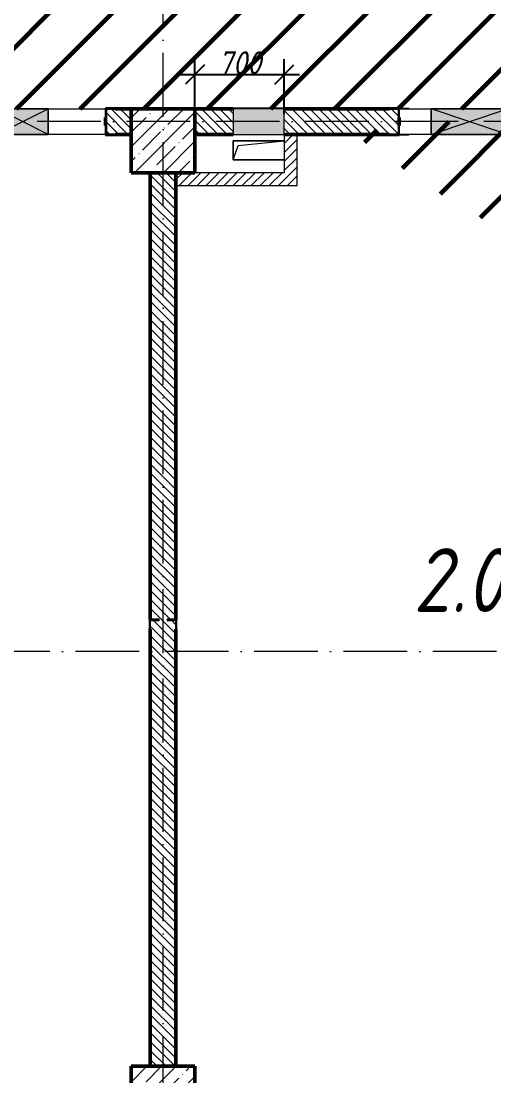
# Model space of a CAD drawing. Header units: millimetres. Extents: x -606178 to 312196, y -19338 to 632709.
# Drawn here: x -221414 to -217709, y 450300 to 458563 of the extents above; entities that cross this region are included whole.
import ezdxf

# ---------------------------------------------------------------- set-up
doc = ezdxf.new("R2010")
doc.units = ezdxf.units.MM
doc.linetypes.add('50_200_ШТРИХ_1Т_ш5_п1_п1_', pattern=[700, 500, -100, 0, -100])
for name, color, linetype, lineweight in [('6.4.1) Окр пт с инж. ПТ2.16', 3, 'Continuous', 60), ('A-____-____-DIMS', 7, 'Continuous', 9), ('A-DETL-GENF-OTLN', 7, 'Continuous', 9), ('A-FLOR-____-OTLN', 7, 'Continuous', 9), ('A-GENM-____-MCUT', 7, 'Continuous', 25), ('A-GENM-____-OTLN', 7, 'Continuous', 9), ('A-GENM-____-OTLN-1', 7, 'Continuous', 25), ('A-GLAZ-____-OTLN', 7, 'Continuous', 9), ('A-WALL-____-MCUT-2', 7, 'Continuous', 50), ('A-WALL-____-PATT-1', 7, 'Continuous', 9), ('A-WALL-FNSH-MCUT-1', 7, 'Continuous', 9), ('I-WALL-____-OTLN', 7, 'Continuous', 9), ('S-COLS-____-MCUT', 7, 'Continuous', 50), ('S-COLS-____-OTLN', 7, 'Continuous', 9), ('S-GRID-____-OTLN-1', 7, '50_200_ШТРИХ_1Т_ш5_п1_п1_', 9), ('Марки помещений', 7, 'Continuous', 9)]:
    doc.layers.add(name, color=color, linetype=linetype, lineweight=lineweight)
doc.layers.add('A-GLAZ-____-OTLN-1', color=7, linetype='Continuous', lineweight=9, true_color=0xc0c0c0)
doc.styles.add('ISOCPEUR_I_10', font='isocpeui.ttf', dxfattribs={"width": 0.9, "height": 180})
doc.styles.add('ISOCPEUR_I_3', font='isocpeui.ttf', dxfattribs={"width": 0.85, "height": 2.2})
doc.dimstyles.new('ISO-1_8_0_9К_СРЕДНИЙ_Кладочные_3', dxfattribs={"dimscale": 304.8, "dimtxt": 179.276612, "dimasz": 0.492126, "dimexe": 0.393701, "dimexo": 0, "dimgap": 0, "dimtad": 1, "dimdec": 3, "dimrnd": 0.001, "dimdsep": 46, "dimtxsty": 'ISOCPEUR_I_10', "dimblk1": 'OBLIQUE', "dimblk2": 'OBLIQUE', "dimsah": 1, "dimcen": 0.09, "dimdle": 0.393701, "dimazin": 0, "dimtfac": 1, "dimtdec": 4, "dimtix": 1, "dimtmove": 0, "dimatfit": 3, "dimfxl": 1, "dimtvp": 1, "dimtolj": 1, "dimtzin": 0, "dimarcsym": 2})
pattern_1 = [(135, (-264901.3, 451794.26), (-35.35534, -35.35534), [])]
pattern_2 = [(45, (-264901.3, 451794.26), (-35.35534, 35.35534), [])]

# ---------------------------------------------------------------- blocks, each defined once
blk = doc.blocks.new('BSC_Колонна _Прямоугольная - 500х500-V89-АР1_План отверстий 2 этажа в осях 1-64_А-ГГ')
at = {"layer": 'S-COLS-____-OTLN'}
h = blk.add_hatch(dxfattribs=at)
h.set_pattern_fill('FP_118', color=256, style=0, pattern_type=2)
h.set_pattern_definition([(45, (-44600, 1668.96), (-114.04925, 114.04925), []), (45, (-44485.95, 1668.96), (-114.04925, 114.04925), [201.613, -40.323, 3.353, -36.97])])
h.paths.add_polyline_path([(-250, -250), (250, -250), (250, 250), (-250, 250)], flags=0)
at = {"layer": 'S-COLS-____-MCUT'}
for p, q in [((250, 250), (-250, 250)), ((-250, 250), (-250, -250)), ((250, -250), (250, 250)), ((-250, -250), (250, -250))]:
    blk.add_line(p, q, dxfattribs=at)
blk = doc.blocks.new('BSC_Колонна _Прямоугольная - 500х500-V90-АР1_План отверстий 2 этажа в осях 1-64_А-ГГ')
at = {"layer": 'S-COLS-____-OTLN'}
h = blk.add_hatch(dxfattribs=at)
h.set_pattern_fill('FP_119', color=256, style=0, pattern_type=2)
h.set_pattern_definition([(45, (-44600, -5831.04), (-114.04925, 114.04925), []), (45, (-44485.95, -5831.04), (-114.04925, 114.04925), [201.613, -40.323, 3.353, -36.97])])
h.paths.add_polyline_path([(-250, -250), (250, -250), (250, 250), (-250, 250)], flags=0)
at = {"layer": 'S-COLS-____-MCUT'}
for p, q in [((250, 250), (-250, 250)), ((-250, 250), (-250, -250)), ((250, -250), (250, 250)), ((-250, -250), (250, -250))]:
    blk.add_line(p, q, dxfattribs=at)
blk = doc.blocks.new('154_Стойка_СКБ_Уголок - СМ-2180_200-28268025-АР1_План отверстий 2 этажа в осях 1-64_А-ГГ')
at = {"layer": 'A-GENM-____-MCUT'}
for p, q in [((125, 156), (125, 81)), ((200, 156), (125, 156)), ((131, 81), (131, 150)), ((131, 150), (200, 150)), ((200, 150), (200, 156)), ((125, 81), (131, 81)), ((131, 19), (125, 19)), ((125, 19), (125, -56)), ((131, -50), (131, 19)), ((125, -56), (200, -56)), ((200, -50), (131, -50)), ((200, -56), (200, -50))]:
    blk.add_line(p, q, dxfattribs=at)
blk = doc.blocks.new('Стойка_Влож_Уголок_Опорный - Уголок-28213941-АР1_План отверстий 2 этажа в осях 1-64_А-ГГ')
at = {"layer": 'A-GENM-____-OTLN'}
for p, q in [((-212, -6), (-212, 0)), ((0, 0), (0, -6)), ((-212, -75), (-212, -6)), ((-212, -6), (-206, -6)), ((-212, -75), (-206, -75)), ((-6, -6), (0, -6)), ((-6, -75), (0, -75)), ((0, -6), (0, -75))]:
    blk.add_line(p, q, dxfattribs=at)
blk = doc.blocks.new('Фахверк_СКБ_Уголок - 200_3960-28268576-АР1_План отверстий 2 этажа в осях 1-64_А-ГГ')
at = {"layer": 'A-GENM-____-MCUT'}
for p, q in [((200, 156), (125, 156)), ((125, 156), (125, 81)), ((131, 81), (131, 150)), ((131, 150), (200, 150)), ((200, 150), (200, 156)), ((125, 81), (131, 81)), ((131, 19), (125, 19)), ((125, 19), (125, -56)), ((131, -50), (131, 19)), ((125, -56), (200, -56)), ((200, -50), (131, -50)), ((200, -56), (200, -50))]:
    blk.add_line(p, q, dxfattribs=at)
blk = doc.blocks.new('Фахверк_СКБ_Уголок - 200_3550-28267367-АР1_План отверстий 2 этажа в осях 1-64_А-ГГ')
at = {"layer": 'A-GENM-____-MCUT'}
for p, q in [((200, 156), (125, 156)), ((125, 156), (125, 81)), ((131, 81), (131, 150)), ((131, 150), (200, 150)), ((200, 150), (200, 156)), ((125, 81), (131, 81)), ((131, 19), (125, 19)), ((125, 19), (125, -56)), ((131, -50), (131, 19)), ((125, -56), (200, -56)), ((200, -50), (131, -50)), ((200, -56), (200, -50))]:
    blk.add_line(p, q, dxfattribs=at)
blk = doc.blocks.new('AR_Отверстие Ниша - Лючок-32403954-АР1_План отверстий 2 этажа в осях 1-64_А-ГГ')
at = {"layer": 'A-GLAZ-____-OTLN'}
blk.add_hatch(color=256, dxfattribs=at).paths.add_polyline_path([(-200, 100), (-200, -100), (200, -100), (200, 100)], flags=0)
for p, q in [((200, 100), (-200, 100)), ((-200, 100), (-200, -100)), ((200, -100), (200, 100)), ((-200, -100), (200, -100))]:
    blk.add_line(p, q, dxfattribs=at)
blk = doc.blocks.new('Л_Общий_Лючок - Лючок-29677405-АР1_План отверстий 2 этажа в осях 1-64_А-ГГ')
at = {"layer": 'A-GLAZ-____-OTLN-1'}
blk.add_hatch(color=256, dxfattribs=at).paths.add_polyline_path([(400, 0), (424, 0), (424, 6), (-24, 6), (-24, 0), (0, 0)], flags=0)
at = {"layer": 'A-GLAZ-____-OTLN'}
for p, q in [((424, 6), (-24, 6)), ((-24, 6), (-24, 0)), ((424, 6), (424, 0))]:
    blk.add_line(p, q, dxfattribs=at)
blk = doc.blocks.new('AR_Отверстие прямоугольное _в плите_ - AR_Отверстие прямоугольное _в плите_-V155-АР1_План отверстий 2 этажа в осях 1-64_А-ГГ')
at = {"layer": 'A-GENM-____-OTLN'}
for p, q in [((200, 75), (-200, 75)), ((-200, 75), (-200, -75)), ((-200, -75), (-162.5, 37.5)), ((-162.5, 37.5), (200, 75)), ((-200, -75), (200, -75))]:
    blk.add_line(p, q, dxfattribs=at)
blk = doc.blocks.new('AR_Отверстие прямоугольное _в стене__БезПР - AR_Отверстие прямоугольное _в стене__БезПР-36428632-АР1_План отверстий 2 этажа в осях 1-64_А-ГГ')
at = {"layer": 'A-GLAZ-____-OTLN'}
blk.add_hatch(color=256, dxfattribs=at).paths.add_polyline_path([(-200, -100), (200, -100), (200, 100), (-200, 100)], flags=0)
at = {"layer": 'A-DETL-GENF-OTLN'}
for p, q in [((-200, -100), (-200, 100)), ((-200, 100), (200, 100)), ((200, 100), (-200, -100)), ((-200, 100), (200, -100)), ((200, 100), (-200, 100)), ((-200, 100), (-200, -100)), ((200, 100), (200, -100)), ((200, -100), (200, 100)), ((200, -100), (-200, -100)), ((-200, -100), (200, -100))]:
    blk.add_line(p, q, dxfattribs=at)
at = {"layer": 'A-GLAZ-____-OTLN'}
blk.add_line((200, 100), (-200, 100), dxfattribs=at)
blk = doc.blocks.new('AR_Отверстие прямоугольное _в стене_ - AR_Отверстие прямоугольное _в стене__ОВ-36868278-АР1_План отверстий 2 этажа в осях 1-64_А-ГГ')
at = {"layer": 'A-GLAZ-____-OTLN'}
blk.add_hatch(color=256, dxfattribs=at).paths.add_polyline_path([(-300, 100), (-300, -100), (300, -100), (300, 100)], flags=0)
at = {"layer": 'A-DETL-GENF-OTLN'}
for p, q in [((-300, -100), (-300, 100)), ((-300, 100), (300, 100)), ((300, 100), (-300, -100)), ((-300, 100), (300, -100)), ((300, 100), (-300, 100)), ((-300, 100), (-300, -100)), ((300, 100), (300, -100)), ((300, -100), (300, 100)), ((300, -100), (-300, -100)), ((-300, -100), (300, -100))]:
    blk.add_line(p, q, dxfattribs=at)
blk = doc.blocks.new('_Oblique')
at = {"color": 0, "linetype": 'ByBlock', "lineweight": -2}
blk.add_line((-0.5, -0.5), (0.5, 0.5), dxfattribs=at)
blk = doc.blocks.new('*D4591')
at = {"layer": 'A-____-____-DIMS', "color": 0, "lineweight": -2, "transparency": 16777216}
for p, q in [((-220051.3, 457875.3), (-220051.3, 458264.7)), ((-219351.3, 457834.4), (-219351.3, 458264.7)), ((-220171.3, 458144.7), (-219231.3, 458144.7))]:
    blk.add_line(p, q, dxfattribs=at)
at = {"layer": 'Defpoints', "color": 0, "transparency": 16777216}
for p in [(-219351.3, 458144.7), (-220051.3, 457875.3), (-219351.3, 457834.4)]:
    blk.add_point(p, dxfattribs=at)
at = {"layer": 'A-____-____-DIMS', "color": 0, "lineweight": -2, "transparency": 16777216, "xscale": 150, "yscale": 150, "zscale": 150, "rotation": 180}
blk.add_blockref('_Oblique', (-220051.3, 458144.7), dxfattribs=at)
at = {"layer": 'A-____-____-DIMS', "color": 0, "lineweight": -2, "transparency": 16777216, "xscale": 150, "yscale": 150, "zscale": 150}
blk.add_blockref('_Oblique', (-219351.3, 458144.7), dxfattribs=at)
at = {"layer": 'A-____-____-DIMS', "color": 0, "transparency": 16777216, "insert": (-219701.3, 458235.9), "char_height": 180, "width": 409.578, "attachment_point": 5, "style": 'ISOCPEUR_I_10'}
blk.add_mtext('\\A1;700', dxfattribs=at)

msp = doc.modelspace()

# ---------------------------------------------------------------- hatches: boundary and pattern name
at = {"layer": '6.4.1) Окр пт с инж. ПТ2.16'}
h = msp.add_hatch(dxfattribs=at)
h.set_pattern_fill('ANSI31', color=256, scale=111)
h.paths.add_polyline_path([(-226051.3011, 460975.3011), (-175901.3011, 460975.3011), (-175901.3011, 457875.3011), (-226051.3011, 457875.3011)])
h = msp.add_hatch(dxfattribs=at)
h.set_pattern_fill('ANSI31', color=256, scale=111)
h.paths.add_polyline_path([(-190113.3011, 457563.3011), (-192389.3011, 457563.3011), (-192389.3011, 457263.3011), (-192939.3011, 457263.3011), (-192939.3011, 457025.3011), (-190113.3011, 457025.3011)])
h.paths.add_polyline_path([(-199711.3011, 457563.3011), (-201931.3011, 457563.3011), (-201931.3011, 457163.3011), (-207351.3011, 457163.3011), (-207351.3011, 457563.3011), (-208089.3011, 457563.3011), (-208089.3011, 457163.3011), (-208813.3011, 457163.3011), (-208813.3011, 457563.3011), (-210939.3011, 457563.3011), (-210939.3011, 457163.3011), (-213039.3011, 457163.3011), (-213039.3011, 457025.3011), (-207961.3011, 457025.3011), (-207961.3011, 457442.6987), (-207481.3011, 457442.6987), (-207481.3011, 457025.3011), (-199711.3011, 457025.3011)])
h.paths.add_polyline_path([(-194951.3011, 457563.3011), (-195951.3011, 457563.3011), (-195951.3011, 457025.3011), (-194951.3011, 457025.3011)])
h.paths.add_polyline_path([(-217301.3011, 457865.3011), (-218767.83, 457694.3011, -1), (-218767.83, 457644.3011), (-217853.596, 457025.3011), (-217301.3011, 457025.3011)])
at = {"layer": 'A-WALL-____-PATT-1'}
h = msp.add_hatch(dxfattribs=at)
h.set_pattern_fill('FP_6', color=256, style=0, pattern_type=2)
h.set_pattern_definition(pattern_1)
h.paths.add_polyline_path([(-220676.3011, 457675.3011), (-220551.3011, 457675.3011), (-220551.3011, 457875.3011), (-220745.3011, 457875.3011), (-220745.3011, 457806.3011), (-220751.3011, 457806.3011), (-220751.3011, 457744.3011), (-220745.3011, 457744.3011), (-220745.3011, 457675.3011), (-220728.3835, 457675.3011)], flags=0)
h.paths.add_polyline_path([(-222495.8478, 457675.3011), (-222457.3011, 457675.3011), (-222457.3011, 457744.3011), (-222451.3011, 457744.3011), (-222451.3011, 457806.3011), (-222457.3011, 457806.3011), (-222457.3011, 457875.3011), (-223051.3011, 457875.3011), (-223051.3011, 457675.3011), (-222526.3011, 457675.3011)], flags=0)
h = msp.add_hatch(dxfattribs=at)
h.set_pattern_fill('FP_6', color=256, style=0, pattern_type=2)
h.set_pattern_definition(pattern_1)
h.paths.add_polyline_path([(-215425.9906, 457675.3011), (-214551.3011, 457675.3011), (-214551.3011, 457875.3011), (-217295.3011, 457875.3011), (-217295.3011, 457806.3011), (-217301.3011, 457806.3011), (-217301.3011, 457744.3011), (-217295.3011, 457744.3011), (-217295.3011, 457675.3011), (-217193.4549, 457675.3011)], flags=0)
h.paths.add_polyline_path([(-219351.3011, 457675.3011), (-218457.3011, 457675.3011), (-218457.3011, 457744.3011), (-218451.3011, 457744.3011), (-218451.3011, 457806.3011), (-218457.3011, 457806.3011), (-218457.3011, 457875.3011), (-219351.3011, 457875.3011), (-219351.3011, 457762.8011)], flags=0)
h.paths.add_polyline_path([(-220051.3011, 457675.3011), (-219751.3011, 457675.3011), (-219751.3011, 457875.3011), (-220051.3011, 457875.3011)], flags=0)
h = msp.add_hatch(dxfattribs=at)
h.set_pattern_fill('FP_5', color=256, style=0, pattern_type=2)
h.set_pattern_definition(pattern_2)
h.paths.add_polyline_path([(-219251.3011, 457375.3011), (-219251.3011, 457675.3011), (-219351.3011, 457675.3011), (-219351.3011, 457375.3011)], flags=0)
h = msp.add_hatch(dxfattribs=at)
h.set_pattern_fill('FP_6', color=256, style=0, pattern_type=2)
h.set_pattern_definition(pattern_1)
h.paths.add_polyline_path([(-220401.3011, 450375.3011), (-220201.3011, 450375.3011), (-220201.3011, 453869.3011), (-220270.3011, 453869.3011), (-220270.3011, 453875.3011), (-220201.3011, 453875.3011), (-220201.3011, 457375.3011), (-220401.3011, 457375.3011), (-220401.3011, 453875.3011), (-220332.3011, 453875.3011), (-220332.3011, 453869.3011), (-220401.3011, 453869.3011), (-220401.3011, 450810.1797)], flags=0)
h = msp.add_hatch(dxfattribs=at)
h.set_pattern_fill('FP_5', color=256, style=0, pattern_type=2)
h.set_pattern_definition(pattern_2)
h.paths.add_polyline_path([(-220051.3011, 457275.3011), (-219251.3011, 457275.3011), (-219251.3011, 457375.3011), (-220201.3011, 457375.3011), (-220201.3011, 457275.3011)], flags=0)

# ---------------------------------------------------------------- linework, layer by layer
at = {"layer": 'A-FLOR-____-OTLN'}
for p, q in [((-219751.3011, 457625.3011), (-219351.3011, 457625.3011)), ((-219751.3011, 457475.3011), (-219751.3011, 457625.3011)), ((-219351.3011, 457475.3011), (-219751.3011, 457475.3011))]:
    msp.add_line(p, q, dxfattribs=at)
at = {"layer": 'A-WALL-____-MCUT-2'}
for p, q in [((-220551.3011, 457875.3011), (-220676.3011, 457875.3011)), ((-219751.3011, 457875.3011), (-220051.3011, 457875.3011)), ((-218526.3011, 457875.3011), (-219351.3011, 457875.3011)), ((-220751.3011, 457806.3011), (-220751.3011, 457744.3011)), ((-218451.3011, 457744.3011), (-218451.3011, 457806.3011)), ((-220676.3011, 457675.3011), (-220551.3011, 457675.3011)), ((-220051.3011, 457675.3011), (-219751.3011, 457675.3011)), ((-219351.3011, 457675.3011), (-218526.3011, 457675.3011)), ((-220401.3011, 457375.3011), (-220401.3011, 453875.3011)), ((-220201.3011, 453875.3011), (-220201.3011, 457375.3011)), ((-220401.3011, 453800.3011), (-220401.3011, 450375.3011)), ((-220201.3011, 450375.3011), (-220201.3011, 453800.3011))]:
    msp.add_line(p, q, dxfattribs=at)
at = {"layer": 'A-WALL-FNSH-MCUT-1'}
for p, q in [((-219351.3011, 457675.3011), (-219351.3011, 457375.3011)), ((-219251.3011, 457275.3011), (-219251.3011, 457675.3011)), ((-219351.3011, 457375.3011), (-220051.3011, 457375.3011)), ((-220201.3011, 457275.3011), (-219251.3011, 457275.3011))]:
    msp.add_line(p, q, dxfattribs=at)
at = {"layer": 'I-WALL-____-OTLN'}
for p, q in [((-221201.3011, 457875.3011), (-220751.3011, 457875.3011)), ((-218451.3011, 457875.3011), (-218201.3011, 457875.3011)), ((-220751.3011, 457675.3011), (-221201.3011, 457675.3011)), ((-218201.3011, 457675.3011), (-218451.3011, 457675.3011))]:
    msp.add_line(p, q, dxfattribs=at)
at = {"layer": 'S-GRID-____-OTLN-1'}
for p, q in [((-220301.3011, 447311.6528), (-220301.3011, 461944.7985)), ((-174582.5138, 457775.3011), (-269570.0713, 457775.3011)), ((-160980.2414, 453625.3011), (-269570.0713, 453625.3011))]:
    msp.add_line(p, q, dxfattribs=at)

# ---------------------------------------------------------------- block references
at = {"layer": 'A-GENM-____-OTLN', "rotation": 89.99999999999955}
msp.add_blockref('Стойка_Влож_Уголок_Опорный - Уголок-28213941-АР1_План отверстий 2 этажа в осях 1-64_А-ГГ', (-218451.3011, 457881.3011), dxfattribs=at)
at = {"layer": 'A-GENM-____-OTLN'}
msp.add_blockref('AR_Отверстие прямоугольное _в плите_ - AR_Отверстие прямоугольное _в плите_-V155-АР1_План отверстий 2 этажа в осях 1-64_А-ГГ', (-219551.3011, 457550.3011), dxfattribs=at)
at = {"layer": 'A-GENM-____-OTLN-1'}
msp.add_blockref('Фахверк_СКБ_Уголок - 200_3960-28268576-АР1_План отверстий 2 этажа в осях 1-64_А-ГГ', (-220876.3011, 457725.3011), dxfattribs=at)
for name, p, rotation in [('154_Стойка_СКБ_Уголок - СМ-2180_200-28268025-АР1_План отверстий 2 этажа в осях 1-64_А-ГГ', (-218326.3011, 457825.3011), 180), ('Фахверк_СКБ_Уголок - 200_3550-28267367-АР1_План отверстий 2 этажа в осях 1-64_А-ГГ', (-220351.3011, 454000.3011), 269.9999999999999)]:
    msp.add_blockref(name, p, dxfattribs=dict(at, rotation=rotation))
at = {"layer": 'A-GLAZ-____-OTLN', "rotation": 180}
for name, p in [('AR_Отверстие прямоугольное _в стене__БезПР - AR_Отверстие прямоугольное _в стене__БезПР-36428632-АР1_План отверстий 2 этажа в осях 1-64_А-ГГ', (-221401.3011, 457775.3011)), ('AR_Отверстие Ниша - Лючок-32403954-АР1_План отверстий 2 этажа в осях 1-64_А-ГГ', (-219551.3011, 457775.3011)), ('AR_Отверстие прямоугольное _в стене_ - AR_Отверстие прямоугольное _в стене__ОВ-36868278-АР1_План отверстий 2 этажа в осях 1-64_А-ГГ', (-217901.3011, 457775.3011))]:
    msp.add_blockref(name, p, dxfattribs=at)
at = {"layer": 'A-GLAZ-____-OTLN'}
msp.add_blockref('Л_Общий_Лючок - Лючок-29677405-АР1_План отверстий 2 этажа в осях 1-64_А-ГГ', (-219751.3011, 457875.3011), dxfattribs=at)
at = {"layer": 'S-COLS-____-OTLN'}
for name, p in [('BSC_Колонна _Прямоугольная - 500х500-V90-АР1_План отверстий 2 этажа в осях 1-64_А-ГГ', (-220301.3011, 457625.3011)), ('BSC_Колонна _Прямоугольная - 500х500-V89-АР1_План отверстий 2 этажа в осях 1-64_А-ГГ', (-220301.3011, 450125.3011))]:
    msp.add_blockref(name, p, dxfattribs=at)

# ---------------------------------------------------------------- texts
at = {"layer": 'Марки помещений', "insert": (-218341.0546, 454434.3571), "char_height": 500, "width": 817.72125, "attachment_point": 1, "style": 'ISOCPEUR_I_3'}
msp.add_mtext('2.047', dxfattribs=at)

# ---------------------------------------------------------------- dimensions: what is measured, and where the dimension line sits
at = {"layer": 'A-____-____-DIMS'}
dim = msp.add_linear_dim(base=(-219351.3011, 458144.7359), p1=(-220051.3011, 457875.3011), p2=(-219351.3011, 457834.3672), dimstyle='ISO-1_8_0_9К_СРЕДНИЙ_Кладочные_3', override={"dimpost": '<>', "dimfxl": 701.195826}, dxfattribs=at)
dim.commit()
dim.dimension.update_dxf_attribs({"geometry": '*D4591', "text_midpoint": (-219701.3011, 458235.895)})

doc.saveas('drawing.dxf')
